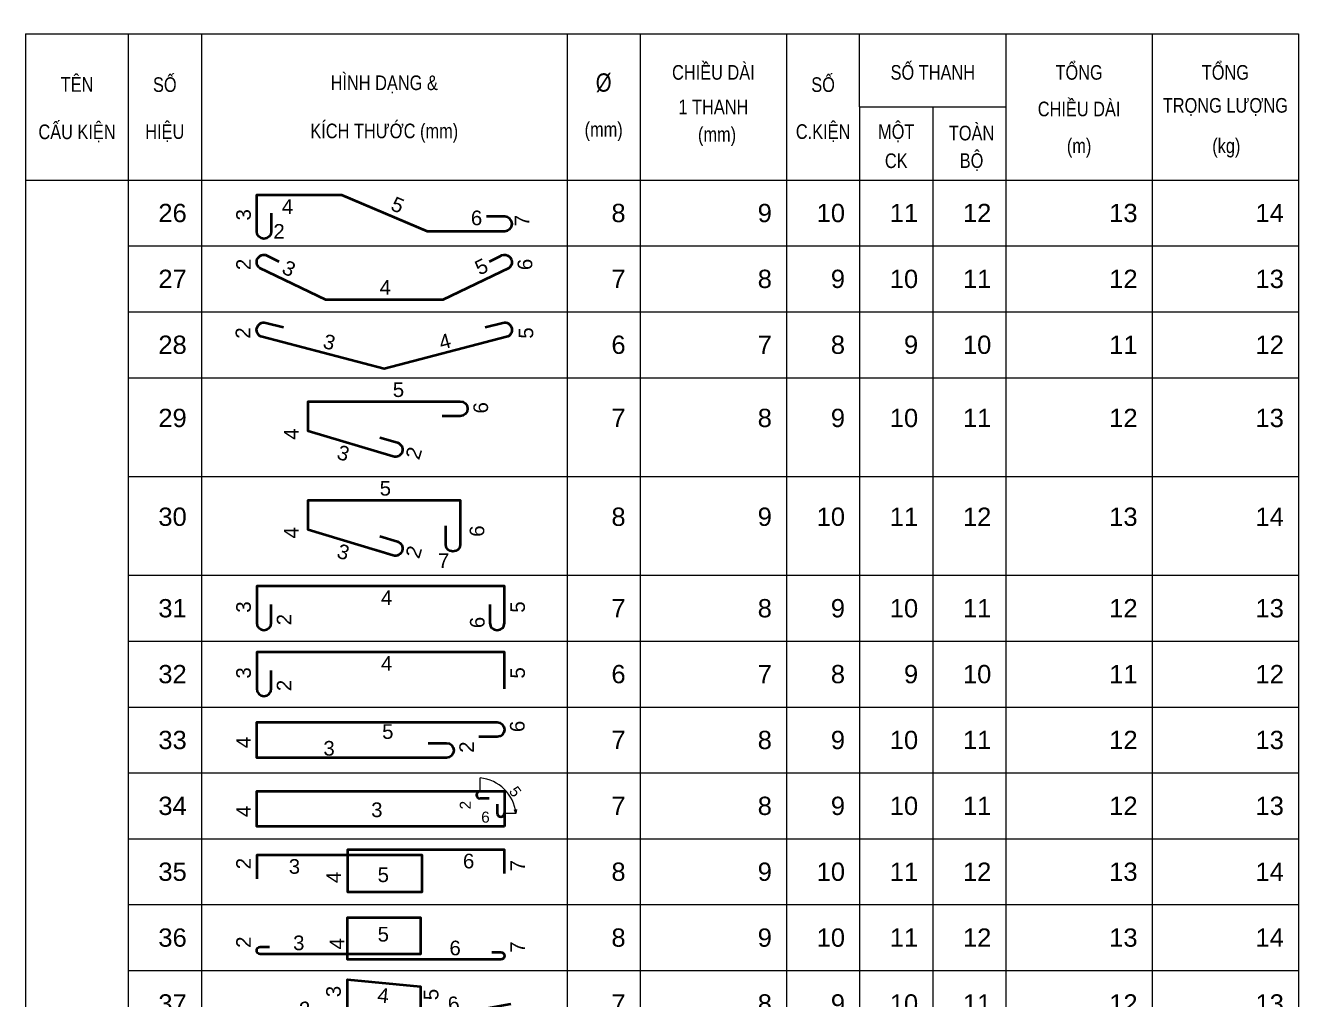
# Model space of a CAD drawing. Header units: millimetres. Extents: x -179076 to 245631, y -18667 to 64185.
# Drawn here: x -97157 to -88454, y 10102 to 16756 of the extents above; entities that cross this region are included whole.
import ezdxf
from ezdxf.enums import TextEntityAlignment as Align

# ---------------------------------------------------------------- set-up
doc = ezdxf.new("R2010")
doc.units = ezdxf.units.MM
doc.layers.get('0').update_dxf_attribs({"lineweight": 20})
for name, color, linetype, lineweight in [('NDC_S_REBAR', 4, 'Continuous', 35), ('NDC_S_VN TEXT', 7, 'Continuous', 20), ('NDC_Table', 3, 'Continuous', 20)]:
    doc.layers.add(name, color=color, linetype=linetype, lineweight=lineweight)
doc.styles.add('ARIAL', font='arial.ttf', dxfattribs={"width": 0.8})

# ---------------------------------------------------------------- blocks, each defined once
blk = doc.blocks.new('dang26')
at = {"layer": 'NDC_S_REBAR'}
blk.add_lwpolyline([(3361, -451), (3361, -701, -1), (3161, -701), (3161, -201), (3411, -201), (4320, -201), (5492, -699), (6302, -699), (6552, -699, 1), (6552, -499), (6302, -499)], format="xyb", dxfattribs=at)
blk.add_lwpolyline([(3361, -451), (3361, -701, -1), (3161, -701), (3161, -201), (3411, -201), (4320, -201), (5492, -699), (6302, -699), (6552, -699, 1), (6552, -499), (6302, -499)], format="xyb", dxfattribs=at)
at = {"layer": 'NDC_Table'}
for p, q in [((0, 0), (0, -900)), ((0, 0), (0, -900)), ((1405, 0), (1405, -900)), ((1405, 0), (1405, -900)), ((2405, 0), (2405, -900)), ((7405, 0), (7405, -900)), ((8405, 0), (8405, -900)), ((10405, 0), (10405, -900)), ((11405, 0), (11405, -900)), ((12405, 0), (12405, -900)), ((13405, 0), (13405, -900)), ((15405, 0), (15405, -900)), ((17405, 0), (17405, -900)), ((1405, -900), (17405, -900)), ((1405, -900), (17405, -900))]:
    blk.add_line(p, q, dxfattribs=at)
at = {"layer": 'NDC_S_VN TEXT', "style": 'ARIAL'}
for tag, rotation, p in [('005', 337, (5089, -340)), ('003', 90, (2981, -475)), ('007', 90, (6790, -554))]:
    blk.add_attdef(tag, text='', height=200, rotation=rotation, dxfattribs=at).set_placement(p, align=Align.MIDDLE_CENTER)
for tag, height, p in [('001', 250, (2205, -450)), ('008', 250, (8205, -450)), ('009', 250, (10205, -450)), ('010', 250, (11205, -450)), ('011', 250, (12205, -450)), ('012', 250, (13205, -450)), ('013', 250, (15205, -450)), ('014', 250, (17205, -450)), ('006', 200, (6245, -517))]:
    blk.add_attdef(tag, text='', height=height, dxfattribs=at).set_placement(p, align=Align.MIDDLE_RIGHT)
for tag, p in [('004', (3504, -363)), ('002', (3389, -701))]:
    blk.add_attdef(tag, text='', height=200, dxfattribs=at).set_placement(p, align=Align.MIDDLE_LEFT)
blk = doc.blocks.new('dang27')
at = {"layer": 'NDC_S_REBAR'}
blk.add_lwpolyline([(6345, -211), (6491, -140, -1), (6608, -303), (5705, -737), (4105, -737), (3203, -303, -1), (3319, -140), (3466, -211)], format="xyb", dxfattribs=at)
at = {"layer": 'NDC_Table'}
for p, q in [((0, 0), (0, -900)), ((1405, 0), (1405, -900)), ((2405, 0), (2405, -900)), ((7405, 0), (7405, -900)), ((8405, 0), (8405, -900)), ((10405, 0), (10405, -900)), ((11405, 0), (11405, -900)), ((12405, 0), (12405, -900)), ((13405, 0), (13405, -900)), ((15405, 0), (15405, -900)), ((17405, 0), (17405, -900)), ((1405, -900), (17405, -900))]:
    blk.add_line(p, q, dxfattribs=at)
at = {"layer": 'NDC_S_VN TEXT', "style": 'ARIAL'}
for tag, p in [('002', (2981, -253)), ('006', (6829, -253))]:
    blk.add_attdef(tag, text='', height=200, rotation=90, dxfattribs=at).set_placement(p, align=Align.MIDDLE_CENTER)
blk.add_attdef('005', text='', height=200, rotation=26, dxfattribs=at).set_placement((6303, -249), align=Align.MIDDLE_RIGHT)
for tag, p in [('001', (2205, -450)), ('007', (8205, -450)), ('008', (10205, -450)), ('009', (11205, -450)), ('010', (12205, -450)), ('011', (13205, -450)), ('012', (15205, -450)), ('013', (17205, -450))]:
    blk.add_attdef(tag, text='', height=250, dxfattribs=at).set_placement(p, align=Align.MIDDLE_RIGHT)
blk.add_attdef('003', text='', height=200, rotation=334, dxfattribs=at).set_placement((3533, -274), align=Align.MIDDLE_LEFT)
blk.add_attdef('004', text='', height=200, dxfattribs=at).set_placement((4920, -565), align=Align.MIDDLE_CENTER)
blk = doc.blocks.new('dang28')
at = {"layer": 'NDC_S_REBAR'}
blk.add_lwpolyline([(6284, -209), (6527, -149, -1), (6575, -344), (4906, -780), (3237, -344, -1), (3285, -149), (3528, -209)], format="xyb", dxfattribs=at)
at = {"layer": 'NDC_Table'}
for p, q in [((0, 0), (0, -900)), ((1405, 0), (1405, -900)), ((2405, 0), (2405, -900)), ((7405, 0), (7405, -900)), ((8405, 0), (8405, -900)), ((10405, 0), (10405, -900)), ((11405, 0), (11405, -900)), ((12405, 0), (12405, -900)), ((13405, 0), (13405, -900)), ((15405, 0), (15405, -900)), ((17405, 0), (17405, -900)), ((1405, -900), (17405, -900))]:
    blk.add_line(p, q, dxfattribs=at)
at = {"layer": 'NDC_S_VN TEXT', "style": 'ARIAL'}
for tag, rotation, p in [('002', 90, (2973, -290)), ('005', 90, (6842, -290)), ('003', 345, (4154, -413)), ('004', 15, (5734, -405))]:
    blk.add_attdef(tag, text='', height=200, rotation=rotation, dxfattribs=at).set_placement(p, align=Align.MIDDLE_CENTER)
for tag, p in [('001', (2205, -450)), ('006', (8205, -450)), ('007', (10205, -450)), ('008', (11205, -450)), ('009', (12205, -450)), ('010', (13205, -450)), ('011', (15205, -450)), ('012', (17205, -450))]:
    blk.add_attdef(tag, text='', height=250, dxfattribs=at).set_placement(p, align=Align.MIDDLE_RIGHT)
blk = doc.blocks.new('dang29')
at = {"layer": 'NDC_S_REBAR'}
blk.add_lwpolyline([(4845, -816), (5085, -888, -1), (5027, -1079), (3865, -731), (3865, -324), (5945, -324, -1), (5945, -524), (5695, -524)], format="xyb", dxfattribs=at)
at = {"layer": 'NDC_Table'}
for p, q in [((0, 0), (0, -1350)), ((1405, 0), (1405, -1350)), ((2405, 0), (2405, -1350)), ((7405, 0), (7405, -1350)), ((8405, 0), (8405, -1350)), ((10405, 0), (10405, -1350)), ((11405, 0), (11405, -1350)), ((12405, 0), (12405, -1350)), ((13405, 0), (13405, -1350)), ((15405, 0), (15405, -1350)), ((17405, 0), (17405, -1350)), ((1405, -1350), (17405, -1350))]:
    blk.add_line(p, q, dxfattribs=at)
at = {"layer": 'NDC_S_VN TEXT', "style": 'ARIAL'}
for tag, height, p in [('005', 200, (5177, -164)), ('001', 250, (2205, -550)), ('007', 250, (8205, -550)), ('008', 250, (10205, -550)), ('009', 250, (11205, -550)), ('010', 250, (12205, -550)), ('011', 250, (13205, -550)), ('012', 250, (15205, -550)), ('013', 250, (17205, -550))]:
    blk.add_attdef(tag, text='', height=height, dxfattribs=at).set_placement(p, align=Align.MIDDLE_RIGHT)
blk.add_attdef('006', text='', height=200, rotation=90, dxfattribs=at).set_placement((6124, -412), align=Align.TOP_CENTER)
blk.add_attdef('004', text='', height=200, rotation=90, dxfattribs=at).set_placement((3633, -848), align=Align.MIDDLE_LEFT)
for tag, rotation, p in [('002', 73, (5308, -1031)), ('003', 343, (4346, -1031))]:
    blk.add_attdef(tag, text='', height=200, rotation=rotation, dxfattribs=at).set_placement(p, align=Align.MIDDLE_CENTER)
blk = doc.blocks.new('dang30')
at = {"layer": 'NDC_S_REBAR'}
for points in [[(5027, -1079), (3865, -731), (3865, -324), (5945, -324), (5945, -675), (5945, -925, -1), (5745, -925), (5745, -675)], [(4845, -816), (5085, -888, -1), (5027, -1079), (4788, -1007)]]:
    blk.add_lwpolyline(points, format="xyb", dxfattribs=at)
at = {"layer": 'NDC_Table'}
for p, q in [((0, 0), (0, -1350)), ((1405, 0), (1405, -1350)), ((2405, 0), (2405, -1350)), ((7405, 0), (7405, -1350)), ((8405, 0), (8405, -1350)), ((10405, 0), (10405, -1350)), ((11405, 0), (11405, -1350)), ((12405, 0), (12405, -1350)), ((13405, 0), (13405, -1350)), ((15405, 0), (15405, -1350)), ((17405, 0), (17405, -1350)), ((1405, -1350), (17405, -1350))]:
    blk.add_line(p, q, dxfattribs=at)
at = {"layer": 'NDC_S_VN TEXT', "style": 'ARIAL'}
blk.add_attdef('005', text='', height=200, dxfattribs=at).set_placement((4920, -161), align=Align.MIDDLE_CENTER)
for tag, p in [('001', (2205, -550)), ('008', (8205, -550)), ('009', (10205, -550)), ('010', (11205, -550)), ('011', (12205, -550)), ('012', (13205, -550)), ('013', (15205, -550)), ('014', (17205, -550))]:
    blk.add_attdef(tag, text='', height=250, dxfattribs=at).set_placement(p, align=Align.MIDDLE_RIGHT)
for tag, p in [('004', (3633, -848)), ('006', (6173, -824))]:
    blk.add_attdef(tag, text='', height=200, rotation=90, dxfattribs=at).set_placement(p, align=Align.MIDDLE_LEFT)
for tag, rotation, p in [('002', 73, (5308, -1031)), ('003', 343, (4346, -1031))]:
    blk.add_attdef(tag, text='', height=200, rotation=rotation, dxfattribs=at).set_placement(p, align=Align.MIDDLE_CENTER)
blk.add_attdef('007', text='', height=200, dxfattribs=at).set_placement((5640, -1149), align=Align.MIDDLE_LEFT)
blk = doc.blocks.new('dang31')
at = {"layer": 'NDC_S_REBAR'}
blk.add_lwpolyline([(6349, -400), (6349, -650, 1), (6549, -650), (6549, -150), (3161, -150), (3161, -650, 1), (3361, -650), (3361, -400)], format="xyb", dxfattribs=at)
at = {"layer": 'NDC_Table'}
for p, q in [((0, 0), (0, -900)), ((1405, 0), (1405, -900)), ((2405, 0), (2405, -900)), ((7405, 0), (7405, -900)), ((8405, 0), (8405, -900)), ((10405, 0), (10405, -900)), ((11405, 0), (11405, -900)), ((12405, 0), (12405, -900)), ((13405, 0), (13405, -900)), ((15405, 0), (15405, -900)), ((17405, 0), (17405, -900)), ((1405, -900), (17405, -900))]:
    blk.add_line(p, q, dxfattribs=at)
at = {"layer": 'NDC_S_VN TEXT', "style": 'ARIAL'}
for tag, p in [('001', (2205, -450)), ('007', (8205, -450)), ('008', (10205, -450)), ('009', (11205, -450)), ('010', (12205, -450)), ('011', (13205, -450)), ('012', (15205, -450)), ('013', (17205, -450))]:
    blk.add_attdef(tag, text='', height=250, dxfattribs=at).set_placement(p, align=Align.MIDDLE_RIGHT)
for tag, p in [('003', (2981, -434)), ('005', (6728, -434)), ('002', (3536, -606)), ('006', (6177, -606))]:
    blk.add_attdef(tag, text='', height=200, rotation=90, dxfattribs=at).set_placement(p, align=Align.MIDDLE_CENTER)
blk.add_attdef('004', text='', height=200, dxfattribs=at).set_placement((4938, -305), align=Align.MIDDLE_CENTER)
blk = doc.blocks.new('dang32')
at = {"layer": 'NDC_S_REBAR'}
blk.add_lwpolyline([(6549, -650), (6549, -150), (3161, -150), (3161, -650, 1), (3361, -650), (3361, -400)], format="xyb", dxfattribs=at)
at = {"layer": 'NDC_Table'}
for p, q in [((0, 0), (0, -900)), ((1405, 0), (1405, -900)), ((2405, 0), (2405, -900)), ((7405, 0), (7405, -900)), ((8405, 0), (8405, -900)), ((10405, 0), (10405, -900)), ((11405, 0), (11405, -900)), ((12405, 0), (12405, -900)), ((13405, 0), (13405, -900)), ((15405, 0), (15405, -900)), ((17405, 0), (17405, -900)), ((1405, -900), (17405, -900))]:
    blk.add_line(p, q, dxfattribs=at)
at = {"layer": 'NDC_S_VN TEXT', "style": 'ARIAL'}
for tag, p in [('001', (2205, -450)), ('006', (8205, -450)), ('007', (10205, -450)), ('008', (11205, -450)), ('009', (12205, -450)), ('010', (13205, -450)), ('011', (15205, -450)), ('012', (17205, -450))]:
    blk.add_attdef(tag, text='', height=250, dxfattribs=at).set_placement(p, align=Align.MIDDLE_RIGHT)
for tag, p in [('003', (2981, -434)), ('005', (6728, -434)), ('002', (3536, -606))]:
    blk.add_attdef(tag, text='', height=200, rotation=90, dxfattribs=at).set_placement(p, align=Align.MIDDLE_CENTER)
blk.add_attdef('004', text='', height=200, dxfattribs=at).set_placement((4938, -305), align=Align.MIDDLE_CENTER)
blk = doc.blocks.new('dang33')
at = {"layer": 'NDC_S_REBAR'}
blk.add_lwpolyline([(5507, -492), (5757, -492, -1), (5757, -692), (3161, -692), (3161, -208), (6449, -208, -1), (6449, -408), (6199, -408)], format="xyb", dxfattribs=at)
at = {"layer": 'NDC_Table'}
for p, q in [((0, 0), (0, -900)), ((1405, 0), (1405, -900)), ((2405, 0), (2405, -900)), ((7405, 0), (7405, -900)), ((8405, 0), (8405, -900)), ((10405, 0), (10405, -900)), ((11405, 0), (11405, -900)), ((12405, 0), (12405, -900)), ((13405, 0), (13405, -900)), ((15405, 0), (15405, -900)), ((17405, 0), (17405, -900)), ((1405, -900), (17405, -900))]:
    blk.add_line(p, q, dxfattribs=at)
at = {"layer": 'NDC_S_VN TEXT', "style": 'ARIAL'}
for tag, p in [('006', (6724, -265)), ('004', (2981, -484)), ('002', (6032, -548))]:
    blk.add_attdef(tag, text='', height=200, rotation=90, dxfattribs=at).set_placement(p, align=Align.MIDDLE_CENTER)
for tag, p in [('001', (2205, -450)), ('007', (8205, -450)), ('008', (10205, -450)), ('009', (11205, -450)), ('010', (12205, -450)), ('011', (13205, -450)), ('012', (15205, -450)), ('013', (17205, -450))]:
    blk.add_attdef(tag, text='', height=250, dxfattribs=at).set_placement(p, align=Align.MIDDLE_RIGHT)
for tag, p in [('005', (4954, -335)), ('003', (4151, -564))]:
    blk.add_attdef(tag, text='', height=200, dxfattribs=at).set_placement(p, align=Align.MIDDLE_CENTER)
blk = doc.blocks.new('_Open30')
at = {"color": 0, "linetype": 'ByBlock', "lineweight": -2}
for p, q in [((-1, 0.27), (0, 0)), ((0, 0), (-1, -0.27)), ((0, 0), (-1, 0))]:
    blk.add_line(p, q, dxfattribs=at)
blk = doc.blocks.new('dang34')
at = {"layer": 'NDC_S_REBAR'}
for p, q in [((6340, -351), (6215, -351)), ((6449, -425), (6449, -550))]:
    blk.add_line(p, q, dxfattribs=at)
blk.add_lwpolyline([(6549, -734), (3161, -734), (3161, -251), (6549, -251)], close=True, dxfattribs=at)
for centre, start, end in [((6215, -301), 90, 270), ((6499, -550), 180, 0)]:
    blk.add_arc(centre, 50, start, end, dxfattribs=at)
at = {"layer": 'NDC_S_VN TEXT'}
for p, q in [((6215, -251), (6215, -67)), ((6549, -550), (6707, -550))]:
    blk.add_line(p, q, dxfattribs=at)
blk.add_arc((6163, -612), 547, 6.4792, 84.4891, dxfattribs=at)
at = {"layer": 'NDC_Table'}
for p, q in [((0, 0), (0, -900)), ((1405, 0), (1405, -900)), ((2405, 0), (2405, -900)), ((7405, 0), (7405, -900)), ((8405, 0), (8405, -900)), ((10405, 0), (10405, -900)), ((11405, 0), (11405, -900)), ((12405, 0), (12405, -900)), ((13405, 0), (13405, -900)), ((15405, 0), (15405, -900)), ((17405, 0), (17405, -900)), ((1405, -900), (17405, -900))]:
    blk.add_line(p, q, dxfattribs=at)
at = {"layer": 'NDC_S_VN TEXT', "xscale": 48.51052304282904, "yscale": 48.51052304282904, "zscale": 48.51052304282904, "rotation": 278.5623752484834}
blk.add_blockref('_Open30', (6706, -549), dxfattribs=at)
at = {"layer": 'NDC_S_VN TEXT', "style": 'ARIAL'}
for tag, height, rotation, p in [('005', 150, 306.1792, (6697, -255)), ('004', 200, 90, (2981, -526)), ('002', 150, 90, (6013, -440))]:
    blk.add_attdef(tag, text='', height=height, rotation=rotation, dxfattribs=at).set_placement(p, align=Align.MIDDLE_CENTER)
for tag, p in [('001', (2205, -450)), ('007', (8205, -450)), ('008', (10205, -450)), ('009', (11205, -450)), ('010', (12205, -450)), ('011', (13205, -450)), ('012', (15205, -450)), ('013', (17205, -450))]:
    blk.add_attdef(tag, text='', height=250, dxfattribs=at).set_placement(p, align=Align.MIDDLE_RIGHT)
for tag, height, p in [('003', 200, (4804, -504)), ('006', 150, (6289, -604))]:
    blk.add_attdef(tag, text='', height=height, dxfattribs=at).set_placement(p, align=Align.MIDDLE_CENTER)
blk = doc.blocks.new('dang35')
at = {"layer": 'NDC_S_REBAR'}
blk.add_lwpolyline([(6549, -473), (6549, -150), (4405, -150), (4405, -723), (5422, -723), (5422, -223), (3161, -223), (3161, -547)], dxfattribs=at)
at = {"layer": 'NDC_Table'}
for p, q in [((0, 0), (0, -900)), ((1405, 0), (1405, -900)), ((2405, 0), (2405, -900)), ((7405, 0), (7405, -900)), ((8405, 0), (8405, -900)), ((10405, 0), (10405, -900)), ((11405, 0), (11405, -900)), ((12405, 0), (12405, -900)), ((13405, 0), (13405, -900)), ((15405, 0), (15405, -900)), ((17405, 0), (17405, -900)), ((1405, -900), (17405, -900))]:
    blk.add_line(p, q, dxfattribs=at)
at = {"layer": 'NDC_S_VN TEXT', "style": 'ARIAL'}
for tag, p in [('002', (2981, -339)), ('007', (6728, -367)), ('004', (4214, -527))]:
    blk.add_attdef(tag, text='', height=200, rotation=90, dxfattribs=at).set_placement(p, align=Align.MIDDLE_CENTER)
for tag, p in [('001', (2205, -450)), ('008', (8205, -450)), ('009', (10205, -450)), ('010', (11205, -450)), ('011', (12205, -450)), ('012', (13205, -450)), ('013', (15205, -450)), ('014', (17205, -450))]:
    blk.add_attdef(tag, text='', height=250, dxfattribs=at).set_placement(p, align=Align.MIDDLE_RIGHT)
for tag, p in [('003', (3677, -378)), ('006', (6059, -304)), ('005', (4892, -492))]:
    blk.add_attdef(tag, text='', height=200, dxfattribs=at).set_placement(p, align=Align.MIDDLE_CENTER)
blk = doc.blocks.new('dang36')
at = {"layer": 'NDC_S_REBAR'}
blk.add_lwpolyline([(6374, -650), (6499, -650, -1), (6499, -750), (4405, -750), (4405, -177), (5400, -177), (5400, -677), (3211, -677, -1), (3211, -577), (3336, -577)], format="xyb", dxfattribs=at)
at = {"layer": 'NDC_Table'}
for p, q in [((0, 0), (0, -900)), ((1405, 0), (1405, -900)), ((2405, 0), (2405, -900)), ((7405, 0), (7405, -900)), ((8405, 0), (8405, -900)), ((10405, 0), (10405, -900)), ((11405, 0), (11405, -900)), ((12405, 0), (12405, -900)), ((13405, 0), (13405, -900)), ((15405, 0), (15405, -900)), ((17405, 0), (17405, -900)), ((1405, -900), (17405, -900))]:
    blk.add_line(p, q, dxfattribs=at)
at = {"layer": 'NDC_S_VN TEXT', "style": 'ARIAL'}
blk.add_attdef('004', text='', height=200, rotation=90, dxfattribs=at).set_placement((4259, -613), align=Align.MIDDLE_LEFT)
for tag, p in [('001', (2205, -450)), ('008', (8205, -450)), ('009', (10205, -450)), ('010', (11205, -450)), ('011', (12205, -450)), ('012', (13205, -450)), ('013', (15205, -450)), ('014', (17205, -450))]:
    blk.add_attdef(tag, text='', height=250, dxfattribs=at).set_placement(p, align=Align.MIDDLE_RIGHT)
for tag, p in [('002', (2981, -513)), ('007', (6728, -580))]:
    blk.add_attdef(tag, text='', height=200, rotation=90, dxfattribs=at).set_placement(p, align=Align.MIDDLE_CENTER)
for tag, p in [('005', (4892, -404)), ('003', (3737, -522)), ('006', (5874, -592))]:
    blk.add_attdef(tag, text='', height=200, dxfattribs=at).set_placement(p, align=Align.MIDDLE_CENTER)
blk = doc.blocks.new('dang37')
at = {"layer": 'NDC_S_REBAR'}
blk.add_lwpolyline([(3175, -799), (4405, -579), (4405, -122), (5400, -220), (5400, -677), (6636, -455)], dxfattribs=at)
at = {"layer": 'NDC_Table'}
for p, q in [((0, 0), (0, -900)), ((1405, 0), (1405, -900)), ((2405, 0), (2405, -900)), ((7405, 0), (7405, -900)), ((8405, 0), (8405, -900)), ((10405, 0), (10405, -900)), ((11405, 0), (11405, -900)), ((12405, 0), (12405, -900)), ((13405, 0), (13405, -900)), ((15405, 0), (15405, -900)), ((17405, 0), (17405, -900)), ((1405, -900), (17405, -900))]:
    blk.add_line(p, q, dxfattribs=at)
at = {"layer": 'NDC_S_VN TEXT', "style": 'ARIAL'}
for tag, rotation, p in [('003', 90, (4211, -287)), ('005', 90, (5546, -328)), ('004', 354, (4892, -340))]:
    blk.add_attdef(tag, text='', height=200, rotation=rotation, dxfattribs=at).set_placement(p, align=Align.MIDDLE_CENTER)
for tag, p in [('001', (2205, -450)), ('007', (8205, -450)), ('008', (10205, -450)), ('009', (11205, -450)), ('010', (12205, -450)), ('011', (13205, -450)), ('012', (15205, -450)), ('013', (17205, -450))]:
    blk.add_attdef(tag, text='', height=250, dxfattribs=at).set_placement(p, align=Align.MIDDLE_RIGHT)
blk.add_attdef('006', text='', height=200, rotation=10, dxfattribs=at).set_placement((5777, -469), align=Align.MIDDLE_LEFT)
blk.add_attdef('002', text='', height=200, rotation=10, dxfattribs=at).set_placement((3852, -683), align=Align.BOTTOM_CENTER)
blk = doc.blocks.new('Tieude')
at = {"layer": 'NDC_Table'}
for p, q in [((0, 2000), (0, 0)), ((0, 2000), (17405, 2000)), ((1405, 2000), (1405, 0)), ((2405, 2000), (2405, 0)), ((7405, 2000), (7405, 0)), ((8405, 2000), (8405, 0)), ((10405, 2000), (10405, 0)), ((11405, 1000), (11405, 2000)), ((13405, 2000), (13405, 0)), ((15405, 2000), (15405, 0)), ((17405, 2000), (17405, 0)), ((11405, 1000), (13405, 1000)), ((11405, 1000), (11405, 0)), ((12405, 1000), (12405, 0)), ((0, 0), (17405, 0))]:
    blk.add_line(p, q, dxfattribs=at)
at = {"layer": 'NDC_S_VN TEXT', "style": 'ARIAL', "width": 0.8}
for s, height, p in [('%%UBẢNG THỐNG KÊ CỐT THÉP', 400, (8703, 2594)), ('CHIỀU DÀI', 200, (9405, 1500)), ('SỐ THANH', 200, (12405, 1500)), ('TỔNG', 200, (14405, 1500)), ('TỔNG', 200, (16405, 1500)), ('TÊN', 200, (705, 1333)), ('SỐ', 200, (1905, 1333)), ('HÌNH DẠNG &', 200, (4905, 1333)), ('%%C', 250, (7905, 1333)), ('SỐ', 200, (10905, 1333)), ('1 THANH', 200, (9405, 1000)), ('CHIỀU DÀI', 200, (14405, 1000)), ('TRỌNG LƯỢNG', 200, (16405, 1000)), ('CẤU KIỆN', 200, (705, 667)), ('HIỆU', 200, (1905, 667)), ('KÍCH THƯỚC (mm)', 200, (4905, 667)), ('(mm)', 200, (7905, 667)), ('(mm)', 200, (9455, 599)), ('C.KIỆN', 200, (10905, 667)), ('MỘT', 200, (11905, 667)), ('TOÀN', 200, (12935, 667)), ('(m)', 200, (14405, 443)), ('(kg)', 200, (16418, 443)), ('CK', 200, (11905, 264)), ('BỘ', 200, (12935, 271))]:
    blk.add_text(s, height=height, dxfattribs=at).set_placement(p, align=Align.MIDDLE)

msp = doc.modelspace()

# ---------------------------------------------------------------- block references
at = {"layer": 'NDC_S_VN TEXT', "xscale": 0.5, "yscale": 0.5, "zscale": 0.5}
msp.add_blockref('Tieude', (-97156.6, 15699.9), dxfattribs=at)
for name, p, values in [('dang26', (-97156.6, 15699.9), {'001': '26', '002': '2', '003': '3', '004': '4', '005': '5', '006': '6', '007': '7', '008': '8', '009': '9', '010': '10', '011': '11', '012': '12', '013': '13', '014': '14'}), ('dang27', (-97156.6, 15249.9), {'001': '27', '002': '2', '003': '3', '004': '4', '005': '5', '006': '6', '007': '7', '008': '8', '009': '9', '010': '10', '011': '11', '012': '12', '013': '13'}), ('dang28', (-97156.6, 14799.9), {'001': '28', '002': '2', '003': '3', '004': '4', '005': '5', '006': '6', '007': '7', '008': '8', '009': '9', '010': '10', '011': '11', '012': '12'}), ('dang29', (-97156.6, 14349.9), {'001': '29', '002': '2', '003': '3', '004': '4', '005': '5', '006': '6', '007': '7', '008': '8', '009': '9', '010': '10', '011': '11', '012': '12', '013': '13'}), ('dang30', (-97156.6, 13674.9), {'001': '30', '002': '2', '003': '3', '004': '4', '005': '5', '006': '6', '007': '7', '008': '8', '009': '9', '010': '10', '011': '11', '012': '12', '013': '13', '014': '14'}), ('dang31', (-97156.6, 12999.9), {'001': '31', '002': '2', '003': '3', '004': '4', '005': '5', '006': '6 ', '007': '7', '008': '8', '009': '9', '010': '10', '011': '11', '012': '12', '013': '13'}), ('dang32', (-97156.6, 12549.9), {'001': '32', '002': '2', '003': '3', '004': '4', '005': '5', '006': '6', '007': '7', '008': '8', '009': '9', '010': '10', '011': '11', '012': '12'}), ('dang33', (-97156.6, 12099.9), {'001': '33', '002': '2', '003': '3', '004': '4', '005': '5', '006': '6', '007': '7', '008': '8', '009': '9', '010': '10', '011': '11', '012': '12', '013': '13'}), ('dang34', (-97156.6, 11649.9), {'001': '34', '002': '2', '003': '3', '004': '4', '005': '5', '006': '6', '007': '7', '008': '8', '009': '9', '010': '10', '011': '11', '012': '12', '013': '13'}), ('dang35', (-97156.6, 11199.9), {'001': '35', '002': '2', '003': '3', '004': '4', '005': '5', '006': '6', '007': '7', '008': '8', '009': '9', '010': '10', '011': '11', '012': '12', '013': '13', '014': '14'}), ('dang36', (-97156.6, 10749.9), {'001': '36', '002': '2', '003': '3', '004': '4', '005': '5', '006': '6', '007': '7', '008': '8', '009': '9', '010': '10', '011': '11', '012': '12', '013': '13', '014': '14'}), ('dang37', (-97156.6, 10299.9), {'001': '37', '002': '2', '003': '3', '004': '4', '005': '5', '006': '6', '007': '7', '008': '8', '009': '9', '010': '10', '011': '11', '012': '12', '013': '13'})]:
    msp.add_blockref(name, p, dxfattribs=at).add_auto_attribs(values)

doc.saveas('drawing.dxf')
